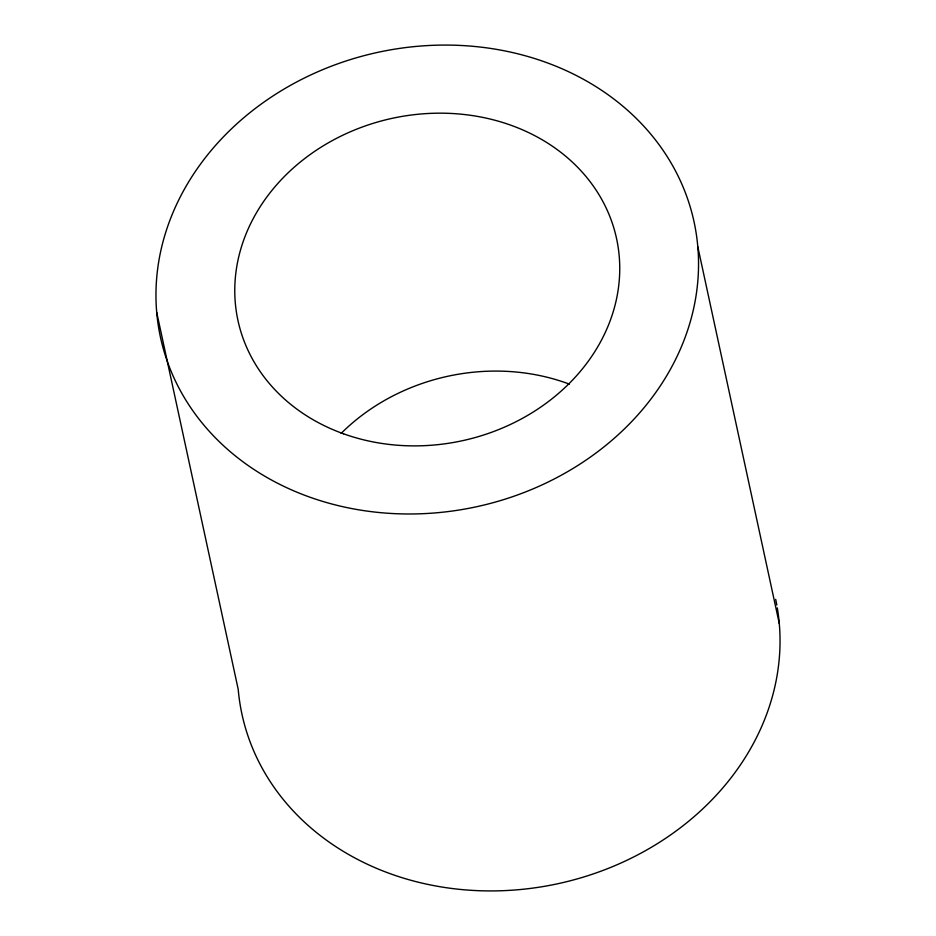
<?xml version="1.0" encoding="UTF-8"?>
<svg xmlns="http://www.w3.org/2000/svg" width="936" height="936" viewBox="0 0 936 936"><rect width="100%" height="100%" fill="white"/><g stroke="black" fill="none" stroke-linecap="round" stroke-linejoin="round"><path stroke-width="1.4" d="M697.8 246.718A272.973 232.502 -12.2 0 1 309.325 496.981A272.973 232.502 -12.2 0 1 274.622 94.887A272.973 232.502 -12.2 0 1 697.8 246.718L779.302 623.668M156.698 312.331L238.2 689.282A272.973 232.502 -12.2 0 0 538.001 887.363A272.973 232.502 -12.2 0 0 777.301 607.897M775.675 599.332A272.973 232.502 -12.2 0 1 776.798 605.042M341.125 433.403A193.682 164.97 -12.2 0 1 569.404 384.146M343.57 433.813A193.682 164.97 -12.2 0 0 619.222 256.253A193.682 164.97 -12.2 0 0 318.954 148.52A193.682 164.97 -12.2 0 0 343.57 433.813"/></g></svg>
